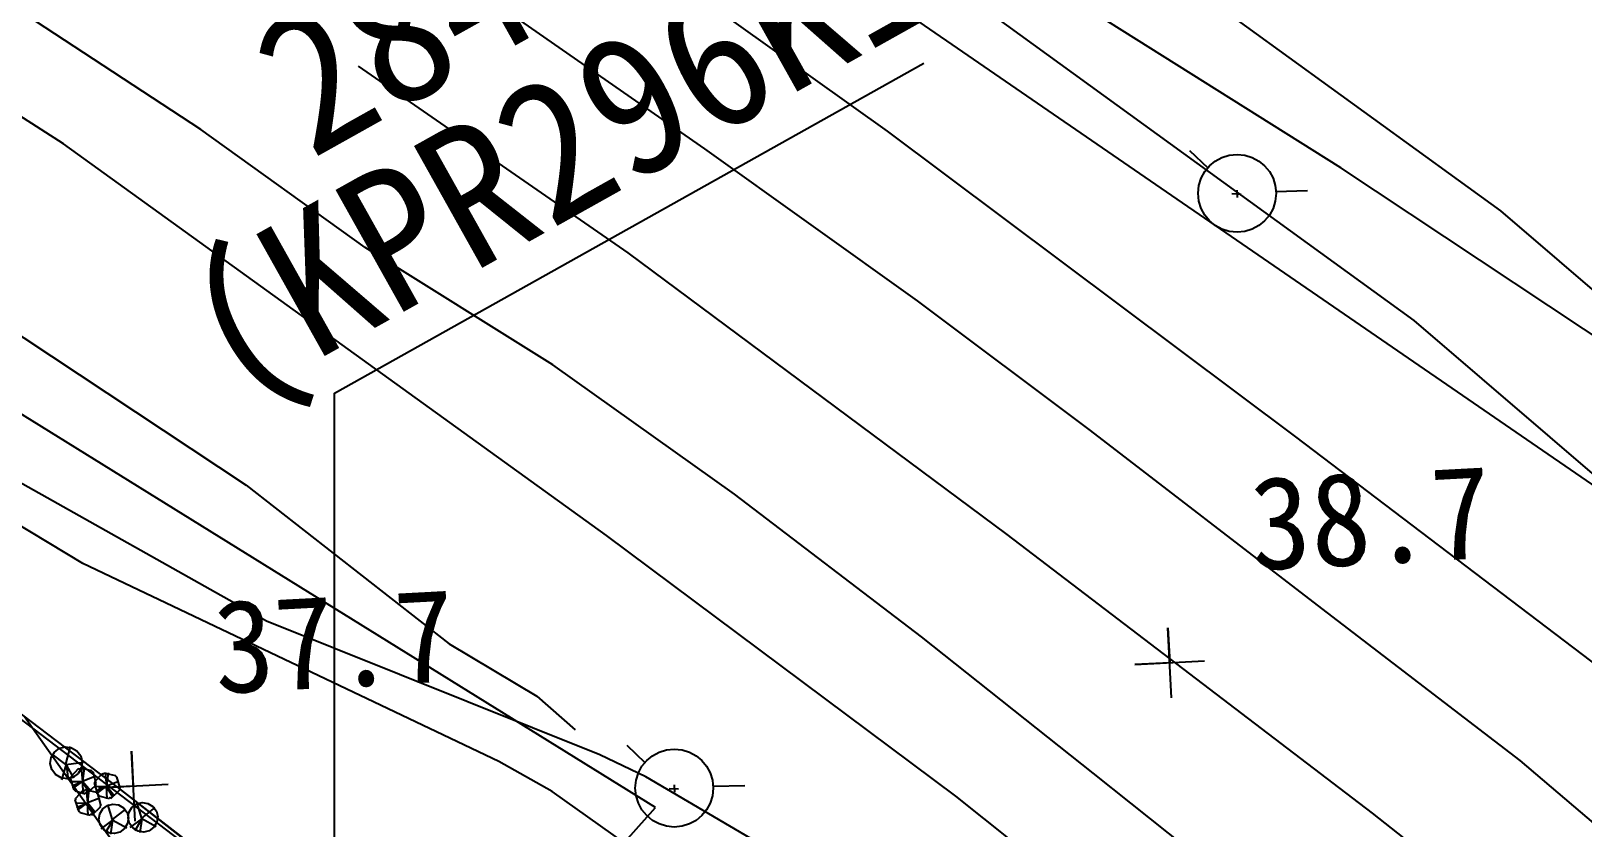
# Model space of a CAD drawing. Header units: millimetres. Extents: x 14950 to 15746, y 1103 to 1809.
# Drawn here: x 15420.81 to 15454.14, y 1495.98 to 1513.1 of the extents above; entities that cross this region are included whole.
import ezdxf
from ezdxf.xclip import XClip

# ---------------------------------------------------------------- set-up
doc = ezdxf.new("R2010")
doc.units = ezdxf.units.MM
doc.header["$LTSCALE"] = 10
doc.header["$MEASUREMENT"] = 0
doc.header["$XCLIPFRAME"] = 2
doc.layers.add('TZ-BASE', color=253, linetype='Continuous')
doc.styles.add('GR', font='GulimChe.ttf')
doc.styles.get("Standard").update_dxf_attribs({"font": 'GulimChe.ttf'})

# ---------------------------------------------------------------- blocks, each defined once
blk = doc.blocks.new('JD-DTJ6DGH')
at = {"layer": 'TZ-BASE', "elevation": 38.05, "flags": 128}
blk.add_lwpolyline([(389.929, 87.594), (389.929, 103.297), (402.588, 110.383)], dxfattribs=at)
at = {"layer": 'TZ-BASE', "style": 'GR'}
for s, p in [('284K290', (389.42, 108.303, 38.05)), ('(KPR296K135)', (387.789, 103.012, 38.05))]:
    blk.add_text(s, height=3, rotation=29.2387, dxfattribs=at).set_placement(p)
blk = doc.blocks.new('JD-DGHCDGH7DFXH')
at = {"layer": 'TZ-BASE'}
for p, q in [((363.259, 63.29, 38), (430.014, 17.38, 38)), ((411.606, 33.133, 38), (391.034, 46.079, 38)), ((415.039, 32.21), (397.121, 45.216)), ((384.173, 33.647, 38.827), (367.071, 44.593, 38.827)), ((396.885, 19.392, 39.134), (357.16, 44.036, 39.134)), ((413.178, 29.854), (395.384, 42.77)), ((392.839, 40.368, 38.015), (401.861, 33.92, 38.015)), ((371.946, 37.012, 38), (388.099, 26.319, 38)), ((393.564, 36.588, 39.224), (397.941, 33.539, 39.224)), ((387.125, 33.96, 39.224), (383.57, 36.282, 39.224)), ((390.505, 35.317, 38.899), (396.292, 31.309, 38.899)), ((390.653, 31.421, 39.224), (387.125, 33.96, 39.224)), ((401.861, 33.92, 38.015), (410.634, 27.354, 38.015)), ((395.833, 25.24, 38.827), (384.173, 33.647, 38.827)), ((397.941, 33.539, 39.224), (402.507, 30.281, 39.224)), ((408.356, 33.506, 38.358), (408.747, 33.137, 38.358)), ((424.982, 24.249, 38), (411.606, 33.133, 38)), ((409.265, 32.581, 38.358), (409.469, 32.569, 38.358)), ((409.374, 32.654, 38.358), (409.382, 32.496, 38.358)), ((410.213, 32.627, 38.358), (410.891, 32.644, 38.358)), ((428.773, 20.419), (415.039, 32.21)), ((394.685, 28.901, 39.224), (390.653, 31.421, 39.224)), ((396.292, 31.309, 38.899), (404.431, 25.26, 38.899)), ((371.72, 30.17), (385.318, 19.838)), ((402.507, 30.281, 39.224), (406.225, 27.496, 39.224)), ((426.761, 18.192), (413.178, 29.854)), ((398.583, 26.123, 39.224), (394.685, 28.901, 39.224)), ((384.587, 24.633, 38), (378.746, 28.168, 38)), ((388.537, 23.394, 38), (379.937, 28.234, 38)), ((406.225, 27.496, 39.224), (411.099, 23.743, 39.224)), ((410.634, 27.354, 38.015), (420.005, 20.232, 38.015)), ((388.099, 26.319, 38), (392.454, 22.908, 38)), ((402.6, 23.06, 39.224), (398.583, 26.123, 39.224)), ((403.341, 19.637, 38.827), (395.833, 25.24, 38.827)), ((404.431, 25.26, 38.899), (412.28, 19.273, 38.899)), ((393.525, 20.384, 38), (384.587, 24.633, 38)), ((411.099, 23.743, 39.224), (415.451, 20.404, 39.224)), ((395.689, 20.523, 38), (388.537, 23.394, 38)), ((406.287, 20.129, 39.224), (402.6, 23.06, 39.224)), ((407.971, 21.754, 38.664), (407.891, 23.252, 38.664)), ((407.891, 23.252, 38.664), (407.931, 22.503, 38.664)), ((392.454, 22.908, 38), (394.338, 21.788, 38)), ((407.182, 22.464, 38.664), (408.68, 22.543, 38.664)), ((407.931, 22.503, 38.664), (407.182, 22.464, 38.664)), ((394.338, 21.788, 38), (395.16, 21.06, 38)), ((396.764, 2.352), (383.339, 21.342)), ((384.224, 20.326), (384.322, 20.705)), ((396.27, 20.731, 38.484), (396.661, 20.362, 38.484)), ((384.228, 20.319), (383.93, 20.539)), ((384.233, 20.319), (384.606, 20.372)), ((384.233, 20.332), (384.275, 19.993)), ((385.712, 19.105, 37.672), (385.633, 20.603, 37.672)), ((385.633, 20.603, 37.672), (385.673, 19.854, 37.672)), ((394.669, 19.741, 38), (393.525, 20.384, 38)), ((396.682, 20.055, 38), (395.689, 20.523, 38)), ((415.451, 20.404, 39.224), (419.744, 16.738, 39.224)), ((384.233, 20.326), (384.135, 19.986)), ((384.233, 20.312), (384.387, 20.026)), ((384.319, 20.025), (384.4, 19.771)), ((384.498, 20.233), (384.329, 20.052)), ((384.786, 20.184), (384.529, 20.242)), ((384.556, 20.256), (384.586, 19.956)), ((384.62, 20.248), (384.586, 19.956)), ((384.851, 20.06), (384.586, 19.956)), ((384.877, 19.914), (384.811, 20.159)), ((385.01, 20.127), (384.841, 19.946)), ((385.298, 20.078), (385.041, 20.136)), ((385.068, 20.15), (385.098, 19.851)), ((385.132, 20.142), (385.098, 19.851)), ((385.389, 19.808), (385.323, 20.053)), ((404.255, 15.61, 38), (396.682, 20.055, 38)), ((410.495, 16.785, 39.224), (406.287, 20.129, 39.224)), ((384.332, 19.954), (384.586, 19.956)), ((384.354, 19.857), (384.586, 19.956)), ((384.376, 19.803), (384.586, 19.956)), ((384.423, 19.751), (384.643, 19.692)), ((384.6, 19.769), (384.431, 19.588)), ((384.76, 19.748), (384.586, 19.956)), ((384.725, 19.72), (384.586, 19.956)), ((384.601, 19.686), (384.586, 19.956)), ((384.888, 19.72), (384.631, 19.778)), ((384.658, 19.792), (384.688, 19.492)), ((384.678, 19.697), (384.87, 19.878)), ((384.722, 19.784), (384.688, 19.492)), ((384.831, 19.919), (384.912, 19.665)), ((384.844, 19.848), (385.098, 19.851)), ((384.866, 19.751), (385.098, 19.851)), ((384.888, 19.697), (385.098, 19.851)), ((384.979, 19.449), (384.914, 19.695)), ((384.924, 19.815, 37.672), (386.422, 19.894, 37.672)), ((385.673, 19.854, 37.672), (384.924, 19.815, 37.672)), ((385.363, 19.954), (385.098, 19.851)), ((385.272, 19.642), (385.098, 19.851)), ((385.237, 19.614), (385.098, 19.851)), ((385.113, 19.58), (385.098, 19.851)), ((385.19, 19.591), (385.382, 19.772)), ((385.318, 19.838), (391.919, 14.691)), ((396.747, 18.267, 38), (394.669, 19.741, 38)), ((397.179, 19.806, 38.484), (397.383, 19.794, 38.484)), ((397.288, 19.879, 38.484), (397.296, 19.721, 38.484)), ((398.127, 19.852, 38.484), (398.804, 19.869, 38.484)), ((384.421, 19.561), (384.502, 19.307)), ((384.435, 19.49), (384.688, 19.492)), ((384.456, 19.393), (384.688, 19.492)), ((384.478, 19.339), (384.688, 19.492)), ((384.954, 19.595), (384.688, 19.492)), ((384.862, 19.284), (384.688, 19.492)), ((384.827, 19.255), (384.688, 19.492)), ((384.703, 19.222), (384.688, 19.492)), ((384.78, 19.233), (384.973, 19.414)), ((384.935, 19.645), (385.155, 19.586)), ((385.227, 19.128), (385.129, 19.457)), ((385.228, 19.136), (385.511, 19.362)), ((385.857, 19.159), (385.758, 19.488)), ((385.857, 19.167), (386.14, 19.393)), ((387.149, 8.476, 39.134), (396.885, 19.392, 39.134)), ((412.652, 12.224, 38.827), (403.341, 19.637, 38.827)), ((384.525, 19.286), (384.745, 19.227)), ((385.235, 19.131), (384.973, 18.934)), ((385.238, 19.136), (385.08, 18.861)), ((385.227, 19.121), (385.181, 18.824)), ((385.231, 19.126), (385.536, 18.958)), ((385.864, 19.162), (385.602, 18.965)), ((385.867, 19.167), (385.709, 18.892)), ((385.856, 19.152), (385.811, 18.855)), ((385.86, 19.157), (386.165, 18.989)), ((412.28, 19.273, 38.899), (419.204, 13.828, 38.899))]:
    blk.add_line(p, q, dxfattribs=at)
at = {"layer": 'TZ-BASE', "ltscale": 10}
for p, q in [((368.634, 32.402), (397.545, 10.427)), ((385.318, 19.838), (397.526, 10.434))]:
    blk.add_line(p, q, dxfattribs=at)
at = {"layer": 'TZ-BASE'}
for centre in [(409.378, 32.587, 38.358), (397.291, 19.812, 38.484)]:
    blk.add_circle(centre, 0.837, dxfattribs=at)
for centre, major_axis in [((384.234, 20.356), (0.229, 0.255)), ((385.252, 19.153), (0.212, 0.236)), ((385.881, 19.184), (0.212, 0.236))]:
    blk.add_ellipse(centre, major_axis=major_axis, ratio=1, dxfattribs=at)
for centre, major_axis, start_param, end_param in [((384.322, 20.039), (0.0097, 0.0108), 3.65516, 6.510752), ((384.512, 20.241), (0.011, 0.0122), 2.810229, 5.484201), ((384.804, 20.177), (0.0132, 0.0146), 1.957942, 4.240579), ((385.024, 20.135), (0.011, 0.0122), 2.810229, 5.484201), ((385.316, 20.071), (0.0132, 0.0146), 1.957942, 4.240579), ((384.407, 19.756), (-0.0123, 0.0111), 3.537946, 5.9104), ((384.615, 19.777), (0.011, 0.0122), 2.810229, 5.484201), ((384.661, 19.693), (0.0118, 0.0131), 5.707203, 8.650472), ((384.834, 19.933), (0.0097, 0.0108), 3.65516, 6.510752), ((384.881, 19.894), (0.0131, 0.0146), 0.959749, 3.282607), ((384.907, 19.713), (0.0132, 0.0146), 1.957942, 4.240579), ((384.919, 19.65), (-0.0123, 0.0111), 3.537946, 5.9104), ((385.393, 19.788), (0.0131, 0.0146), 0.959749, 3.282607), ((384.424, 19.575), (0.0097, 0.0108), 3.65516, 6.510752), ((384.983, 19.43), (0.0131, 0.0146), 0.959749, 3.282607), ((385.173, 19.587), (0.0118, 0.0131), 5.707203, 8.650472), ((384.51, 19.292), (-0.0123, 0.0111), 3.537946, 5.9104), ((384.763, 19.229), (0.0118, 0.0131), 5.707203, 8.650472)]:
    blk.add_ellipse(centre, major_axis=major_axis, ratio=1, start_param=start_param, end_param=end_param, dxfattribs=at)
for s, height, rotation, p in [('  서기(현) 284Km265.00 L=900.60m', 3.6, 30.0518, (363.385, 31.458)), ('38.7', 2, 3.0398, (409.714, 24.486, 38.12)), ('37.7', 2, 3.0398, (387.456, 21.837, 38.12))]:
    blk.add_text(s, height=height, rotation=rotation, dxfattribs=at).set_placement(p)

msp = doc.modelspace()

# ---------------------------------------------------------------- block references
at = {"layer": 'TZ-BASE'}
ref = msp.add_blockref('JD-DGHCDGH7DFXH', (15037.333, 1477.025), dxfattribs=at)
XClip(ref).set_block_clipping_path([(-0.066111234, 74.999970863), (699.933616811, 75.6206052864), (700.0658361092, -74.3793364424), (0.0661112341, -74.999970863)])
msp.add_blockref('JD-DTJ6DGH', (15037.399, 1402.025), dxfattribs=at)

doc.saveas('drawing.dxf')
